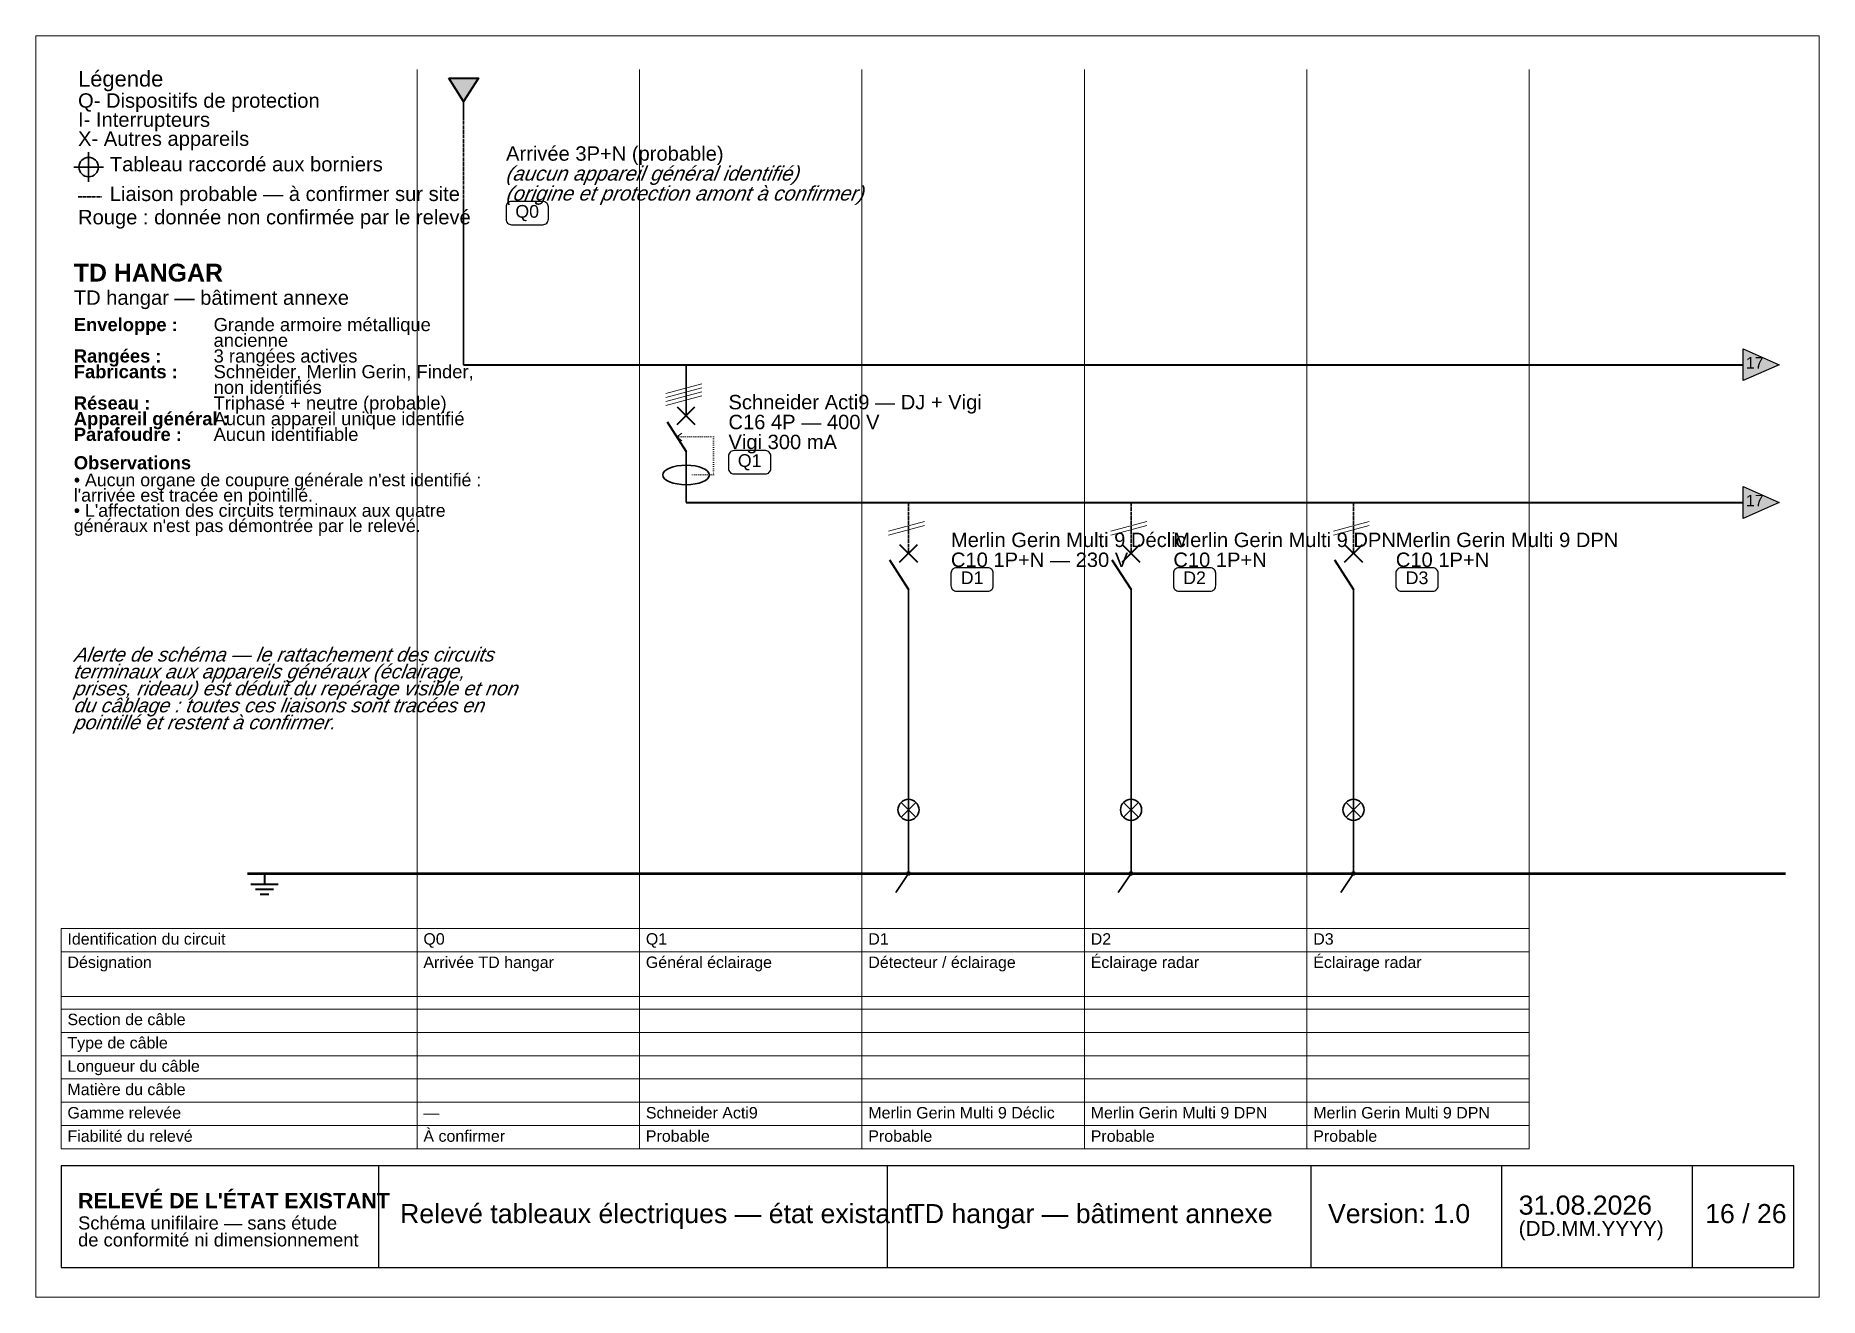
# Paper-space layout '16 - F16 TD HANGAR (1-5)' of a CAD drawing. Header units: millimetres. Extents: x 0 to 297, y 0 to 210.
# The model-space entities are those that its viewports show. They can reach past a viewport. Long polylines and large blocks are cut down to what shows.
import ezdxf
from ezdxf.enums import TextEntityAlignment as Align

# ---------------------------------------------------------------- set-up
doc = ezdxf.new("R2010")
doc.units = ezdxf.units.MM
doc.header["$LTSCALE"] = 0.5
doc.linetypes.add('DASHED', pattern=[1.524, 1.27, -0.254])
doc.linetypes.add('DOT', pattern=[0.508, 0, -0.508])
for name, color, linetype, lineweight in [('RENVOIS_FOLIO', 5, 'CONTINUOUS', 25), ('SCHEMA', 7, 'CONTINUOUS', 35), ('SCHEMA_PROBABLE', 7, 'DASHED', 35), ('SYMBOLES', 7, 'CONTINUOUS', 25), ('TERRE', 3, 'CONTINUOUS', 50), ('TEXTE', 7, 'CONTINUOUS', 13), ('TEXTE_A_CONFIRMER', 1, 'CONTINUOUS', 13), ('TRAME', 253, 'CONTINUOUS', 9)]:
    doc.layers.add(name, color=color, linetype=linetype, lineweight=lineweight)
doc.styles.add('SCHEMA', font='arial.ttf')
doc.styles.add('SCHEMA_GRAS', font='arialbd.ttf')
doc.styles.add('SCHEMA_ITAL', font='ariali.ttf')

msp = doc.modelspace()

# ---------------------------------------------------------------- hatches: boundary and pattern name
at = {"layer": 'RENVOIS_FOLIO'}
for points in [[(601.3, -532.13), (607.3, -534.78), (601.3, -537.42)], [(601.3, -555.06), (607.3, -557.71), (601.3, -560.35)]]:
    msp.add_hatch(color=7, dxfattribs=at).paths.add_polyline_path(points)
at = {"layer": 'SCHEMA'}
msp.add_hatch(color=7, dxfattribs=at).paths.add_polyline_path([(385.79, -487.05), (390.73, -487.05), (388.26, -490.93)])
h = msp.add_hatch(color=7, dxfattribs=at)
edge = h.paths.add_edge_path()
edge.add_arc((462.34, -619.44), 0.388, 0, 360)
h = msp.add_hatch(color=7, dxfattribs=at)
edge = h.paths.add_edge_path()
edge.add_arc((499.39, -619.44), 0.388, 0, 360)
h = msp.add_hatch(color=7, dxfattribs=at)
edge = h.paths.add_edge_path()
edge.add_arc((536.43, -619.44), 0.388, 0, 360)

# ---------------------------------------------------------------- linework, layer by layer
at = {"layer": 'RENVOIS_FOLIO'}
for points in [[(601.3, -532.13), (607.3, -534.78), (601.3, -537.42)], [(601.3, -555.06), (607.3, -557.71), (601.3, -560.35)]]:
    msp.add_lwpolyline(points, close=True, dxfattribs=at)
at = {"layer": 'SCHEMA', "lineweight": 30}
for p, q in [((388.26, -490.93), (388.26, -493.4)), ((323.35, -501.87), (328.29, -501.87)), ((325.82, -499.4), (325.82, -504.34)), ((388.26, -507.87), (388.26, -534.78)), ((425.3, -534.78), (425.3, -543.24)), ((425.3, -549.24), (425.3, -557.71)), ((462.34, -572.17), (462.34, -619.44)), ((499.39, -572.17), (499.39, -619.44)), ((536.43, -572.17), (536.43, -619.44)), ((461.11, -610.1), (463.58, -607.63)), ((461.11, -607.63), (463.58, -610.1)), ((498.15, -610.1), (500.62, -607.63)), ((498.15, -607.63), (500.62, -610.1)), ((535.19, -610.1), (537.66, -607.63)), ((535.19, -607.63), (537.66, -610.1)), ((462.34, -619.44), (460.23, -622.62)), ((499.39, -619.44), (497.27, -622.62)), ((536.43, -619.44), (534.31, -622.62))]:
    msp.add_line(p, q, dxfattribs=at)
at = {"layer": 'SCHEMA', "lineweight": 35}
for p, q in [((388.26, -534.78), (601.3, -534.78)), ((422.13, -544.3), (425.3, -549.24)), ((425.3, -557.71), (601.3, -557.71)), ((459.17, -567.23), (462.34, -572.17)), ((496.21, -567.23), (499.39, -572.17)), ((533.25, -567.23), (536.43, -572.17)), ((355.1, -619.44), (355.1, -621.21)), ((352.81, -621.21), (357.39, -621.21)), ((353.62, -622.06), (356.58, -622.06)), ((354.39, -622.9), (355.81, -622.9))]:
    msp.add_line(p, q, dxfattribs=at)
at = {"layer": 'SCHEMA', "lineweight": 40}
for p, q in [((423.82, -544.73), (426.78, -541.76)), ((423.82, -541.76), (426.78, -544.73)), ((460.86, -567.66), (463.83, -564.69)), ((460.86, -564.69), (463.83, -567.66)), ((497.9, -567.66), (500.87, -564.69)), ((497.9, -564.69), (500.87, -567.66)), ((534.95, -567.66), (537.91, -564.69)), ((534.95, -564.69), (537.91, -567.66))]:
    msp.add_line(p, q, dxfattribs=at)
at = {"layer": 'SCHEMA', "lineweight": 35}
msp.add_lwpolyline([(385.79, -487.05), (390.73, -487.05), (388.26, -490.93)], close=True, dxfattribs=at)
at = {"layer": 'SCHEMA', "lineweight": 30}
for centre, radius in [((325.82, -501.87), 1.62), ((462.34, -608.86), 1.76), ((499.39, -608.86), 1.76), ((536.43, -608.86), 1.76)]:
    msp.add_circle(centre, radius, dxfattribs=at)
msp.add_ellipse((425.3, -553.12), major_axis=(3.88, 0), ratio=0.418182, dxfattribs=at)
at = {"layer": 'SCHEMA_PROBABLE', "lineweight": 30}
for p, q in [((388.26, -493.4), (388.26, -501.87)), ((388.26, -501.87), (388.26, -507.87)), ((324.06, -506.81), (327.94, -506.81)), ((462.34, -557.71), (462.34, -566.17)), ((499.39, -557.71), (499.39, -566.17)), ((536.43, -557.71), (536.43, -566.17))]:
    msp.add_line(p, q, dxfattribs=at)
at = {"layer": 'SYMBOLES', "lineweight": 20}
for p, q in [((421.95, -539.54), (427.95, -537.95)), ((421.95, -540.21), (427.95, -538.62)), ((421.95, -540.88), (427.95, -539.29)), ((421.95, -541.55), (427.95, -539.96)), ((423.75, -546.77), (424.6, -546.14)), ((423.75, -546.77), (424.6, -547.41)), ((458.99, -562.47), (464.99, -560.88)), ((496.03, -562.47), (502.03, -560.88)), ((533.08, -562.47), (539.07, -560.88)), ((458.99, -563.14), (464.99, -561.55)), ((496.03, -563.14), (502.03, -561.55)), ((533.08, -563.14), (539.07, -561.55))]:
    msp.add_line(p, q, dxfattribs=at)
at = {"layer": 'SYMBOLES', "linetype": 'DOT', "lineweight": 20}
for p, q in [((423.75, -546.77), (429.89, -546.77)), ((429.89, -546.77), (429.89, -553.12)), ((429.89, -553.12), (426.01, -553.12))]:
    msp.add_line(p, q, dxfattribs=at)
at = {"layer": 'SYMBOLES', "lineweight": 15}
for p, q in [((321.23, -628.62), (565.71, -628.62)), ((321.23, -665.31), (321.23, -628.62)), ((380.5, -665.31), (380.5, -628.62)), ((417.54, -665.31), (417.54, -628.62)), ((454.58, -665.31), (454.58, -628.62)), ((491.62, -665.31), (491.62, -628.62)), ((528.67, -665.31), (528.67, -628.62)), ((565.71, -665.31), (565.71, -628.62)), ((321.23, -632.5), (565.71, -632.5)), ((321.23, -639.91), (565.71, -639.91)), ((321.23, -642.02), (565.71, -642.02)), ((321.23, -645.9), (565.71, -645.9)), ((321.23, -649.78), (565.71, -649.78)), ((321.23, -653.66), (565.71, -653.66)), ((321.23, -657.54), (565.71, -657.54)), ((321.23, -661.42), (565.71, -661.42)), ((321.23, -665.31), (565.71, -665.31))]:
    msp.add_line(p, q, dxfattribs=at)
at = {"layer": 'SYMBOLES', "lineweight": 25}
for p, q in [((374.15, -685.06), (374.15, -668.13)), ((458.82, -685.06), (458.82, -668.13)), ((529.37, -685.06), (529.37, -668.13)), ((561.12, -685.06), (561.12, -668.13)), ((592.87, -685.06), (592.87, -668.13))]:
    msp.add_line(p, q, dxfattribs=at)
for points in [[(396.23, -511.47), (401.45, -511.47, 0.414214), (402.37, -510.55), (402.37, -508.5, 0.414214), (401.45, -507.59), (396.23, -507.59, 0.414214), (395.32, -508.5), (395.32, -510.55, 0.414214)], [(433.28, -552.95), (438.5, -552.95, 0.414214), (439.41, -552.03), (439.41, -549.98, 0.414214), (438.5, -549.07), (433.28, -549.07, 0.414214), (432.36, -549.98), (432.36, -552.03, 0.414214)], [(470.32, -572.45), (475.54, -572.45, 0.414214), (476.46, -571.54), (476.46, -569.49, 0.414214), (475.54, -568.57), (470.32, -568.57, 0.414214), (469.4, -569.49), (469.4, -571.54, 0.414214)], [(507.36, -572.45), (512.58, -572.45, 0.414214), (513.5, -571.54), (513.5, -569.49, 0.414214), (512.58, -568.57), (507.36, -568.57, 0.414214), (506.44, -569.49), (506.44, -571.54, 0.414214)], [(544.4, -572.45), (549.62, -572.45, 0.414214), (550.54, -571.54), (550.54, -569.49, 0.414214), (549.62, -568.57), (544.4, -568.57, 0.414214), (543.48, -569.49), (543.48, -571.54, 0.414214)]]:
    msp.add_lwpolyline(points, format="xyb", close=True, dxfattribs=at)
msp.add_lwpolyline([(321.23, -685.06), (609.77, -685.06), (609.77, -668.13), (321.23, -668.13)], close=True, dxfattribs=at)
at = {"layer": 'TERRE', "color": 3}
msp.add_line((352.28, -619.44), (608.36, -619.44), dxfattribs=at)
at = {"layer": 'TERRE', "color": 2, "linetype": 'DASHED'}
msp.add_line((353.69, -619.44), (608.36, -619.44), dxfattribs=at)
at = {"layer": 'TRAME'}
for p, q in [((380.5, -665.31), (380.5, -485.64)), ((417.54, -665.31), (417.54, -485.64)), ((454.58, -665.31), (454.58, -485.64)), ((491.62, -665.31), (491.62, -485.64)), ((528.67, -665.31), (528.67, -485.64)), ((565.71, -665.31), (565.71, -485.64))]:
    msp.add_line(p, q, dxfattribs=at)

# ---------------------------------------------------------------- texts
at = {"layer": 'TEXTE'}
for s, height, style, p in [('Légende', 2.611, 'SCHEMA', (324.06, -488.47)), ('Q- Dispositifs de protection', 2.3989, 'SCHEMA', (324.06, -491.99)), ('I- Interrupteurs', 2.3989, 'SCHEMA', (324.06, -495.17)), ('X- Autres appareils', 2.3989, 'SCHEMA', (324.06, -498.34)), ('Arrivée 3P+N (probable)', 2.3989, 'SCHEMA', (395.32, -500.81)), ('Tableau raccordé aux borniers', 2.3989, 'SCHEMA', (329.35, -502.58)), ('Liaison probable — à confirmer sur site', 2.3989, 'SCHEMA', (329.35, -507.52)), ('TD HANGAR', 2.963, 'SCHEMA_GRAS', (323.35, -520.92)), ('TD hangar — bâtiment annexe', 2.3989, 'SCHEMA', (323.35, -524.8)), ('Enveloppe :', 2.1872, 'SCHEMA_GRAS', (323.35, -529.18)), ('Grande armoire métallique', 2.1872, 'SCHEMA', (346.63, -529.18)), ('ancienne', 2.187, 'SCHEMA', (346.63, -531.79)), ('Rangées :', 2.187, 'SCHEMA_GRAS', (323.35, -534.4)), ('3 rangées actives', 2.1872, 'SCHEMA', (346.63, -534.4)), ('Fabricants :', 2.1872, 'SCHEMA_GRAS', (323.35, -537.01)), ('Schneider, Merlin Gerin, Finder,', 2.1872, 'SCHEMA', (346.63, -537.01)), ('non identifiés', 2.1872, 'SCHEMA', (346.63, -539.62)), ('Réseau :', 2.187, 'SCHEMA_GRAS', (323.35, -542.23)), ('Triphasé + neutre (probable)', 2.1872, 'SCHEMA', (346.63, -542.23)), ('Schneider Acti9 — DJ + Vigi', 2.3989, 'SCHEMA', (432.36, -542.19)), ('Appareil général :', 2.1872, 'SCHEMA_GRAS', (323.35, -544.84)), ('Aucun appareil unique identifié', 2.1872, 'SCHEMA', (346.63, -544.84)), ('C16 4P — 400 V', 2.3989, 'SCHEMA', (432.36, -545.5)), ('Parafoudre :', 2.1872, 'SCHEMA_GRAS', (323.35, -547.45)), ('Aucun identifiable', 2.1872, 'SCHEMA', (346.63, -547.45)), ('Vigi 300 mA', 2.3989, 'SCHEMA', (432.36, -548.82)), ('Observations', 2.1872, 'SCHEMA_GRAS', (323.35, -552.18)), ("• Aucun organe de coupure générale n'est identifié :", 2.1167, 'SCHEMA', (323.35, -555)), ("l'arrivée est tracée en pointillé.", 2.1167, 'SCHEMA', (323.35, -557.54)), ("• L'affectation des circuits terminaux aux quatre", 2.1167, 'SCHEMA', (323.35, -560.08)), ("généraux n'est pas démontrée par le relevé.", 2.1167, 'SCHEMA', (323.35, -562.62)), ('Merlin Gerin Multi 9 Déclic', 2.3989, 'SCHEMA', (469.4, -565.12)), ('Merlin Gerin Multi 9 DPN', 2.3989, 'SCHEMA', (506.44, -565.12)), ('Merlin Gerin Multi 9 DPN', 2.3989, 'SCHEMA', (543.48, -565.12)), ('C10 1P+N — 230 V', 2.3989, 'SCHEMA', (469.4, -568.43)), ('C10 1P+N', 2.399, 'SCHEMA', (506.44, -568.43)), ('C10 1P+N', 2.399, 'SCHEMA', (543.48, -568.43)), ('Identification du circuit', 1.905, 'SCHEMA', (322.29, -631.3)), ('Q0', 1.905, 'SCHEMA', (381.56, -631.3)), ('Q1', 1.905, 'SCHEMA', (418.6, -631.3)), ('D1', 1.905, 'SCHEMA', (455.64, -631.3)), ('D2', 1.905, 'SCHEMA', (492.68, -631.3)), ('D3', 1.905, 'SCHEMA', (529.73, -631.3)), ('Désignation', 1.905, 'SCHEMA', (322.29, -635.18)), ('Arrivée TD hangar', 1.905, 'SCHEMA', (381.56, -635.18)), ('Général éclairage', 1.905, 'SCHEMA', (418.6, -635.18)), ('Détecteur / éclairage', 1.905, 'SCHEMA', (455.64, -635.18)), ('Éclairage radar', 1.905, 'SCHEMA', (492.68, -635.18)), ('Éclairage radar', 1.905, 'SCHEMA', (529.73, -635.18)), ('Section de câble', 1.905, 'SCHEMA', (322.29, -644.7)), ('Type de câble', 1.905, 'SCHEMA', (322.29, -648.58)), ('Longueur du câble', 1.905, 'SCHEMA', (322.29, -652.46)), ('Matière du câble', 1.905, 'SCHEMA', (322.29, -656.35)), ('Gamme relevée', 1.905, 'SCHEMA', (322.29, -660.23)), ('Schneider Acti9', 1.905, 'SCHEMA', (418.6, -660.23)), ('Merlin Gerin Multi 9 Déclic', 1.905, 'SCHEMA', (455.64, -660.23)), ('Merlin Gerin Multi 9 DPN', 1.905, 'SCHEMA', (492.68, -660.23)), ('Merlin Gerin Multi 9 DPN', 1.905, 'SCHEMA', (529.73, -660.23)), ('Fiabilité du relevé', 1.905, 'SCHEMA', (322.29, -664.11)), ('—', 1.91, 'SCHEMA', (381.56, -660.23)), ('Probable', 1.905, 'SCHEMA', (418.6, -664.11)), ('Probable', 1.905, 'SCHEMA', (455.64, -664.11)), ('Probable', 1.905, 'SCHEMA', (492.68, -664.11)), ('Probable', 1.905, 'SCHEMA', (529.73, -664.11)), ("RELEVÉ DE L'ÉTAT EXISTANT", 2.54, 'SCHEMA_GRAS', (324.06, -675.18)), ('31.08.2026', 3.175, 'SCHEMA', (563.94, -676.24)), ('Schéma unifilaire — sans étude', 2.1872, 'SCHEMA', (324.06, -678.71)), ('Relevé tableaux électriques — état existant', 3.175, 'SCHEMA', (377.68, -677.65)), ('TD hangar — bâtiment annexe', 3.175, 'SCHEMA', (462.34, -677.65)), ('Version: 1.0', 3.175, 'SCHEMA', (532.19, -677.65)), ('16 / 26', 3.175, 'SCHEMA', (594.99, -677.65)), ('de conformité ni dimensionnement', 2.1872, 'SCHEMA', (324.06, -681.53)), ('(DD.MM.YYYY)', 2.4694, 'SCHEMA', (563.94, -679.77))]:
    msp.add_text(s, height=height, dxfattribs=dict(at, style=style)).set_placement(p)
at = {"layer": 'TEXTE', "style": 'SCHEMA'}
for s, height, p in [('Q0', 2.117, (398.84, -510.3)), ('17', 1.905, (603.24, -535.41)), ('Q1', 2.117, (435.89, -551.78)), ('17', 1.905, (603.24, -558.34)), ('D1', 2.117, (472.93, -571.29)), ('D2', 2.117, (509.97, -571.29)), ('D3', 2.117, (547.01, -571.29))]:
    msp.add_text(s, height=height, dxfattribs=at).set_placement(p, align=Align.CENTER)
at = {"layer": 'TEXTE_A_CONFIRMER', "style": 'SCHEMA_ITAL', "oblique": 12}
for s, height, p in [('(aucun appareil général identifié)', 2.3989, (395.32, -504.13)), ('(origine et protection amont à confirmer)', 2.3989, (395.32, -507.44)), ('Alerte de schéma — le rattachement des circuits', 2.3283, (323.35, -584.17)), ('terminaux aux appareils généraux (éclairage,', 2.3283, (323.35, -586.99)), ('prises, rideau) est déduit du repérage visible et non', 2.3283, (323.35, -589.81)), ('du câblage : toutes ces liaisons sont tracées en', 2.3283, (323.35, -592.63)), ('pointillé et restent à confirmer.', 2.3283, (323.35, -595.46))]:
    msp.add_text(s, height=height, dxfattribs=at).set_placement(p)
at = {"layer": 'TEXTE_A_CONFIRMER', "style": 'SCHEMA'}
for s, height, p in [('Rouge : donnée non confirmée par le relevé', 2.3989, (324.06, -511.4)), ('À confirmer', 1.905, (381.56, -664.11))]:
    msp.add_text(s, height=height, dxfattribs=at).set_placement(p)

psp = doc.layouts.new('16 - F16 TD HANGAR (1-5)')

# ---------------------------------------------------------------- viewports
at = {"layer": 'VIEWPORTS'}
psp.add_viewport(center=(148.5, 105), size=(297, 210), view_center_point=(465.5, -585), view_height=210, dxfattribs=at)

doc.saveas('drawing.dxf')
